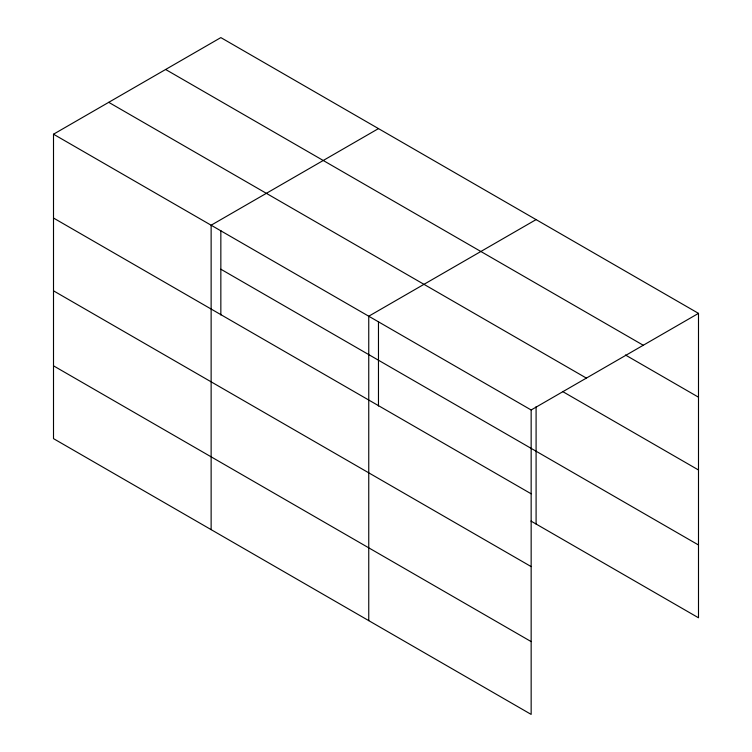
<?xml version="1.0" encoding="UTF-8"?>
<svg xmlns="http://www.w3.org/2000/svg" width="752" height="752" viewBox="0 0 752 752"><rect width="100%" height="100%" fill="white"/><g stroke="black" fill="none" stroke-linecap="round" stroke-linejoin="round"><path stroke-width="1.13" d="M531.156 566.594L531.156 409.981L53.505 134.213L53.505 438.632L531.156 714.4L531.156 566.594L53.505 290.827M531.006 521.089L698.495 617.787L698.495 313.368L220.844 37.6L53.505 134.213M378.472 128.601L211.133 225.215L211.133 529.634M536.091 219.603L368.753 316.216L368.753 620.635M531.156 409.981L698.495 313.368M165.628 69.485L643.27 345.253M625.41 354.991L698.495 397.188M108.73 102.328L586.372 378.096M562.487 391.454L698.495 469.981M220.844 269.216L698.495 544.984M53.505 218.033L531.156 493.801M53.505 365.829L531.156 641.597M536.091 406.691L536.091 524.022M378.472 321.546L378.472 406.014M220.844 230.544L220.844 315.013"/></g></svg>
